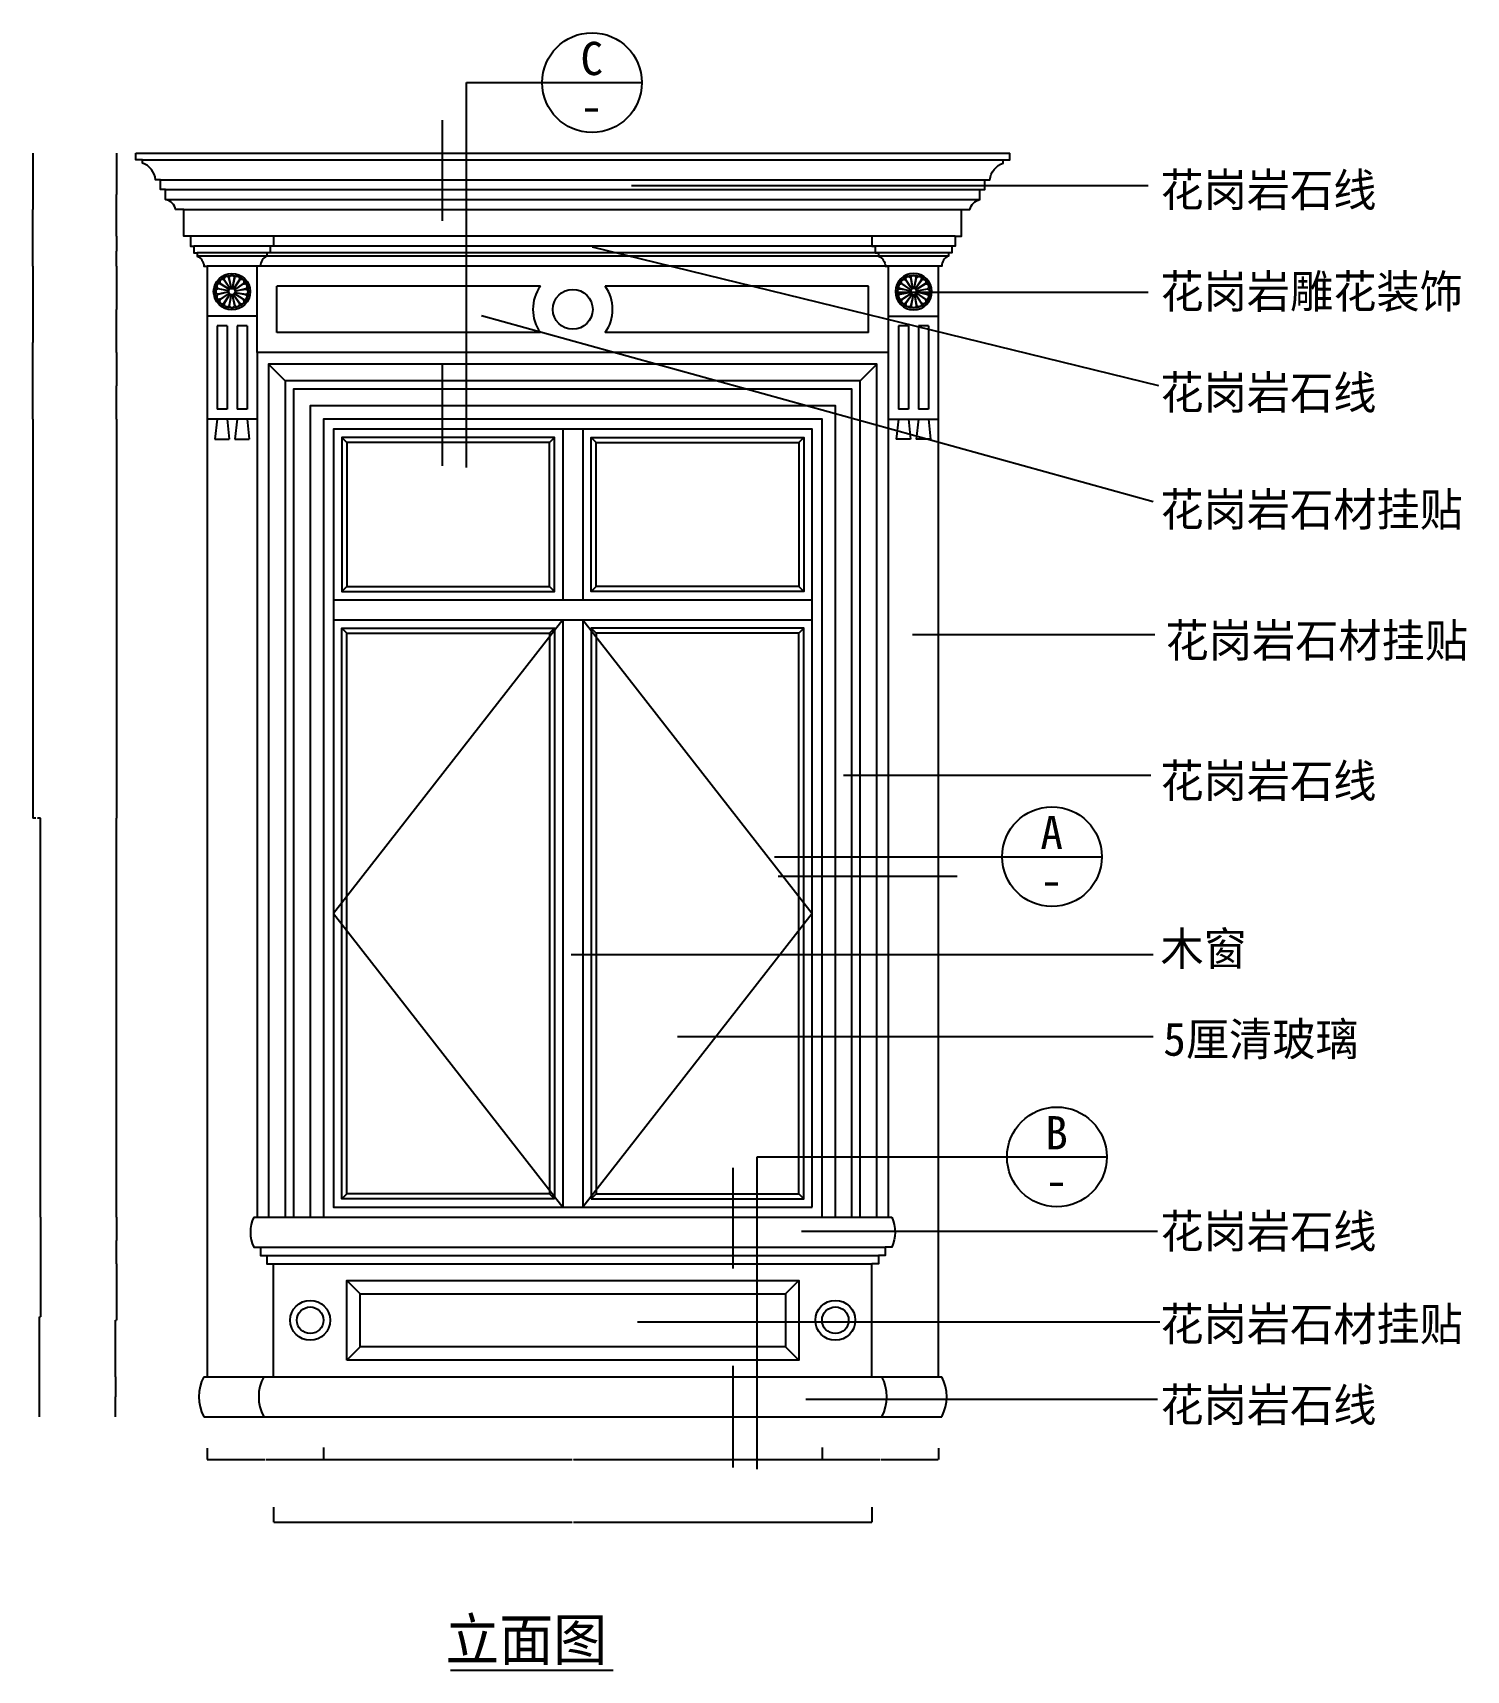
# Model space of a CAD drawing. Header units: metres. Extents: x 150 to 9015, y 196 to 11797.
# Drawn here: x 404 to 4717, y 6872 to 11797 of the extents above; entities that cross this region are included whole.
import ezdxf

# ---------------------------------------------------------------- set-up
doc = ezdxf.new("R2010")
doc.units = ezdxf.units.M
for name, color, linetype in [('3', 3, 'Continuous'), ('4', 4, 'Continuous'), ('6', 7, 'Continuous'), ('7', 7, 'Continuous'), ('BH', 3, 'Continuous'), ('DIM', 3, 'Continuous'), ('TEXT', 3, 'Continuous')]:
    doc.layers.add(name, color=color, linetype=linetype)
doc.dimstyles.get("Standard").update_dxf_attribs({"dimtxt": 2.5, "dimasz": 2.5, "dimexe": 1.25, "dimexo": 0.625, "dimtad": 1, "dimcen": 2.5, "dimazin": 3, "dimtfac": 1, "dimtmove": 0, "dimatfit": 3})

# ---------------------------------------------------------------- blocks, each defined once
blk = doc.blocks.new('HUA-1')
at = {"layer": '3'}
for p, q in [((29.39, 34.81), (25.6, 50.88)), ((29.39, 34.81), (26.11, 50.75)), ((31.02, 34.68), (33.93, 50.98)), ((31.02, 34.81), (34.35, 50.66)), ((25.32, 31.28), (9.02, 33.93)), ((25.19, 29.39), (9.12, 25.6)), ((25.19, 29.39), (9.25, 26.11)), ((25.32, 31.28), (9.34, 34.35)), ((26.17, 32.97), (12.12, 41.66)), ((25.79, 27.6), (12.32, 18.46)), ((25.79, 27.6), (12.39, 17.94)), ((26.17, 32.97), (12.57, 41.92)), ((27.6, 34.21), (17.94, 47.61)), ((27.03, 26.17), (18.08, 12.57)), ((27.03, 26.17), (18.34, 12.12)), ((27.6, 34.21), (18.46, 47.68)), ((28.72, 25.19), (25.65, 9.34)), ((28.72, 25.32), (26.07, 9.02)), ((30.61, 25.32), (33.89, 9.25)), ((30.61, 25.19), (34.4, 9.12)), ((32.38, 25.79), (41.54, 12.32)), ((32.4, 25.79), (42.06, 12.39)), ((32.72, 33.99), (41.92, 47.43)), ((33.83, 27.03), (47.88, 18.34)), ((33.83, 27.03), (47.43, 18.08)), ((34.11, 36.01), (41.66, 47.88)), ((34.21, 32.4), (47.61, 42.06)), ((34.32, 32.4), (47.68, 41.54)), ((34.68, 28.72), (50.98, 26.07)), ((34.81, 30.61), (50.88, 34.4)), ((34.81, 28.72), (50.66, 25.65)), ((44.27, 32.84), (50.75, 33.89))]:
    blk.add_line(p, q, dxfattribs=at)
for centre, radius, start, end in [((22.23, 48.97), 3.93, 56.83, 177.88), ((20.38, 47.47), 6.24, 33.14, 50.11), ((-259.72, 134.69), 297.9, 343.64, 343.91), ((30.08, 50.5), 3.93, 34.33, 155.38), ((27.8, 49.83), 6.24, 10.64, 27.61), ((-197.61, 237.59), 297.9, 321.14, 321.41), ((37.92, 48.91), 3.93, 11.83, 132.88), ((35.55, 49.16), 6.24, 348.14, 5.11), ((9.5, 30.08), 3.93, 124.33, 245.38), ((11.09, 37.92), 3.93, 101.83, 222.88), ((10.17, 27.8), 6.24, 100.64, 117.61), ((12.53, 20.38), 6.24, 123.14, 140.11), ((-74.69, -259.72), 297.9, 73.64, 73.91), ((-177.59, -197.61), 297.9, 51.14, 51.41), ((10.84, 35.55), 6.24, 78.14, 95.11), ((15.56, 44.55), 3.93, 79.33, 200.38), ((-248.89, -100.84), 297.9, 28.64, 28.91), ((14.42, 42.46), 6.24, 55.64, 72.61), ((-277.73, 15.85), 297.9, 6.14, 6.41), ((-100.84, 308.89), 297.9, 298.64, 298.91), ((44.55, 44.44), 3.93, 349.33, 110.38), ((42.46, 45.58), 6.24, 325.64, 342.61), ((15.85, 337.73), 297.9, 276.14, 276.41), ((48.97, 37.77), 3.93, 326.83, 87.88), ((48.91, 22.08), 3.93, 281.83, 42.88), ((237.59, 257.61), 297.9, 231.14, 231.41), ((134.69, 319.72), 297.9, 253.64, 253.91), ((47.47, 39.62), 6.24, 303.14, 320.11), ((49.83, 32.2), 6.24, 280.64, 297.61), ((50.5, 29.92), 3.93, 304.33, 65.38), ((11.03, 22.23), 3.93, 146.83, 267.88), ((44.15, -277.73), 297.9, 96.14, 96.41), ((15.45, 15.56), 3.93, 169.33, 290.38), ((17.54, 14.42), 6.24, 145.64, 162.61), ((160.84, -248.89), 297.9, 118.64, 118.91), ((24.45, 10.84), 6.24, 168.14, 185.11), ((22.08, 11.09), 3.93, 191.83, 312.88), ((257.61, -177.59), 297.9, 141.14, 141.41), ((32.2, 10.17), 6.24, 190.64, 207.61), ((29.92, 9.5), 3.93, 214.33, 335.38), ((319.72, -74.69), 297.9, 163.64, 163.91), ((39.62, 12.53), 6.24, 213.14, 230.11), ((37.77, 11.03), 3.93, 236.83, 357.88), ((337.73, 44.15), 297.9, 186.14, 186.41), ((45.58, 17.54), 6.24, 235.64, 252.61), ((44.44, 15.45), 3.93, 259.33, 20.38), ((308.89, 160.84), 297.9, 208.64, 208.91), ((49.16, 24.45), 6.24, 258.14, 275.11)]:
    blk.add_arc(centre, radius, start, end, dxfattribs=at)
at = {"layer": '4'}
for radius in [27.43, 4.8]:
    blk.add_circle((30, 30), radius, dxfattribs=at)
at = {"layer": '6'}
blk.add_circle((30, 30), 24.43, dxfattribs=at)
blk = doc.blocks.new('*D1')
for p, q in [((655.71, 10634.82), (655.71, 9434.82)), ((655.46, 9434.82), (655.21, 9434.82)), ((655.71, 8234.82), (655.71, 9434.82)), ((655.71, 9434.82), (655.71, 9434.82)), ((655.96, 9434.82), (656.21, 9434.82))]:
    blk.add_line(p, q)
at = {"layer": 'Defpoints'}
for p in [(655.71, 10634.82), (655.71, 9434.82), (655.71, 8234.82)]:
    blk.add_point(p, dxfattribs=at)
at = {"layer": 'DIM', "insert": (655.71, 9435.945), "char_height": 1, "attachment_point": 5}
blk.add_mtext('0', dxfattribs=at)
blk = doc.blocks.new('*D2')
for p, q in [((404.21, 10634.82), (404.21, 9434.82)), ((413.18, 9434.82), (403.96, 9434.82)), ((427.4, 9434.82), (418.18, 9434.82)), ((427.15, 8234.82), (427.15, 9434.82))]:
    blk.add_line(p, q)
at = {"layer": 'Defpoints'}
for p in [(404.21, 10634.82), (427.15, 9434.82), (427.15, 8234.82)]:
    blk.add_point(p, dxfattribs=at)
at = {"layer": 'DIM', "insert": (415.68, 9434.82), "char_height": 1, "attachment_point": 5}
blk.add_mtext('22,94', dxfattribs=at)
blk = doc.blocks.new('*D3')
for p, q in [((928.53, 7540.29), (928.53, 7505.75)), ((1278.53, 7542.58), (1278.53, 7505.75)), ((928.78, 7505.75), (1102.03, 7505.75)), ((1105.03, 7505.75), (1278.28, 7505.75))]:
    blk.add_line(p, q)
at = {"layer": 'Defpoints'}
for p in [(928.53, 7540.29), (1278.53, 7542.58), (928.53, 7505.75)]:
    blk.add_point(p, dxfattribs=at)
at = {"layer": 'DIM', "insert": (1103.53, 7505.75), "char_height": 1, "attachment_point": 5}
blk.add_mtext('350', dxfattribs=at)
blk = doc.blocks.new('*D4')
for p, q in [((1128.53, 7362.51), (1128.53, 7317.51)), ((2928.53, 7362.51), (2928.53, 7317.51)), ((1128.78, 7317.51), (2026.53, 7317.51)), ((2030.53, 7317.51), (2928.28, 7317.51))]:
    blk.add_line(p, q)
at = {"layer": 'Defpoints'}
for p in [(1128.53, 7362.51), (2928.53, 7362.51), (1128.53, 7317.51)]:
    blk.add_point(p, dxfattribs=at)
at = {"layer": 'DIM', "insert": (2028.53, 7317.51), "char_height": 1, "attachment_point": 5}
blk.add_mtext('1800', dxfattribs=at)
blk = doc.blocks.new('*D6')
for p, q in [((427.15, 8234.82), (427.15, 7934.82)), ((423.96, 7634.82), (423.96, 7934.82)), ((424.21, 7934.82), (426.9, 7934.82))]:
    blk.add_line(p, q)
at = {"layer": 'Defpoints'}
for p in [(427.15, 8234.82), (423.96, 7934.82), (423.96, 7634.82)]:
    blk.add_point(p, dxfattribs=at)
at = {"layer": 'DIM', "insert": (425.555, 7935.945), "char_height": 1, "attachment_point": 5}
blk.add_mtext('3,19', dxfattribs=at)
blk = doc.blocks.new('*D25')
for p, q in [((655.71, 8094.82), (655.71, 7924.82)), ((652.98, 7754.82), (652.98, 7924.82)), ((653.23, 7924.82), (655.46, 7924.82))]:
    blk.add_line(p, q)
at = {"layer": 'Defpoints'}
for p in [(655.71, 8094.82), (652.98, 7924.82), (652.98, 7754.82)]:
    blk.add_point(p, dxfattribs=at)
at = {"layer": 'DIM', "insert": (654.345, 7925.945), "char_height": 1, "attachment_point": 5}
blk.add_mtext('2,73', dxfattribs=at)
blk = doc.blocks.new('*D26')
for p, q in [((652.98, 7754.82), (652.98, 7694.82)), ((652.73, 7694.82), (652.48, 7694.82)), ((652.98, 7634.82), (652.98, 7694.82)), ((652.98, 7694.82), (652.98, 7694.82)), ((653.23, 7694.82), (653.48, 7694.82))]:
    blk.add_line(p, q)
at = {"layer": 'Defpoints'}
for p in [(652.98, 7754.82), (652.98, 7694.82), (652.98, 7634.82)]:
    blk.add_point(p, dxfattribs=at)
at = {"layer": 'DIM', "insert": (652.98, 7695.945), "char_height": 1, "attachment_point": 5}
blk.add_mtext('0', dxfattribs=at)
blk = doc.blocks.new('*D27')
for p, q in [((655.71, 8234.82), (655.71, 8164.82)), ((655.46, 8164.82), (655.21, 8164.82)), ((655.71, 8094.82), (655.71, 8164.82)), ((655.71, 8164.82), (655.71, 8164.82)), ((655.96, 8164.82), (656.21, 8164.82))]:
    blk.add_line(p, q)
at = {"layer": 'Defpoints'}
for p in [(655.71, 8234.82), (655.71, 8164.82), (655.71, 8094.82)]:
    blk.add_point(p, dxfattribs=at)
at = {"layer": 'DIM', "insert": (655.71, 8165.945), "char_height": 1, "attachment_point": 5}
blk.add_mtext('0', dxfattribs=at)
blk = doc.blocks.new('*D28')
for p, q in [((1278.53, 7542.58), (1278.53, 7505.75)), ((2778.53, 7542.58), (2778.53, 7505.75)), ((1278.78, 7505.75), (2026.53, 7505.75)), ((2030.53, 7505.75), (2778.28, 7505.75))]:
    blk.add_line(p, q)
at = {"layer": 'Defpoints'}
for p in [(1278.53, 7542.58), (2778.53, 7542.58), (1278.53, 7505.75)]:
    blk.add_point(p, dxfattribs=at)
at = {"layer": 'DIM', "insert": (2028.53, 7505.75), "char_height": 1, "attachment_point": 5}
blk.add_mtext('1500', dxfattribs=at)
blk = doc.blocks.new('*D29')
for p, q in [((2778.53, 7542.58), (2778.53, 7505.75)), ((3128.53, 7540.29), (3128.53, 7505.75)), ((2778.78, 7505.75), (2952.03, 7505.75)), ((2955.03, 7505.75), (3128.28, 7505.75))]:
    blk.add_line(p, q)
at = {"layer": 'Defpoints'}
for p in [(2778.53, 7542.58), (3128.53, 7540.29), (2778.53, 7505.75)]:
    blk.add_point(p, dxfattribs=at)
at = {"layer": 'DIM', "insert": (2953.53, 7505.75), "char_height": 1, "attachment_point": 5}
blk.add_mtext('350', dxfattribs=at)
blk = doc.blocks.new('*D30')
for p, q in [((404.21, 11434.82), (404.21, 11264.82)), ((403.96, 11264.82), (403.71, 11264.82)), ((404.21, 11094.82), (404.21, 11264.82)), ((404.21, 11264.82), (404.21, 11264.82)), ((404.46, 11264.82), (404.71, 11264.82))]:
    blk.add_line(p, q)
at = {"layer": 'Defpoints'}
for p in [(404.21, 11434.82), (404.21, 11264.82), (404.21, 11094.82)]:
    blk.add_point(p, dxfattribs=at)
at = {"layer": 'DIM', "insert": (404.21, 11265.945), "char_height": 1, "attachment_point": 5}
blk.add_mtext('0', dxfattribs=at)
blk = doc.blocks.new('*D31')
for p, q in [((404.21, 11094.82), (404.21, 10864.82)), ((403.96, 10864.82), (403.71, 10864.82)), ((404.21, 10634.82), (404.21, 10864.82)), ((404.21, 10864.82), (404.21, 10864.82)), ((404.46, 10864.82), (404.71, 10864.82))]:
    blk.add_line(p, q)
at = {"layer": 'Defpoints'}
for p in [(404.21, 11094.82), (404.21, 10864.82), (404.21, 10634.82)]:
    blk.add_point(p, dxfattribs=at)
at = {"layer": 'DIM', "insert": (404.21, 10865.945), "char_height": 1, "attachment_point": 5}
blk.add_mtext('0', dxfattribs=at)
blk = doc.blocks.new('*D32')
for p, q in [((655.71, 11184.82), (655.71, 11139.82)), ((655.46, 11139.82), (655.21, 11139.82)), ((655.71, 11094.82), (655.71, 11139.82)), ((655.71, 11139.82), (655.71, 11139.82)), ((655.96, 11139.82), (656.21, 11139.82))]:
    blk.add_line(p, q)
at = {"layer": 'Defpoints'}
for p in [(655.71, 11184.82), (655.71, 11139.82), (655.71, 11094.82)]:
    blk.add_point(p, dxfattribs=at)
at = {"layer": 'DIM', "insert": (655.71, 11140.945), "char_height": 1, "attachment_point": 5}
blk.add_mtext('0', dxfattribs=at)
blk = doc.blocks.new('*D33')
for p, q in [((655.71, 10834.82), (655.71, 10734.82)), ((655.46, 10734.82), (655.21, 10734.82)), ((655.71, 10634.82), (655.71, 10734.82)), ((655.71, 10734.82), (655.71, 10734.82)), ((655.96, 10734.82), (656.21, 10734.82))]:
    blk.add_line(p, q)
at = {"layer": 'Defpoints'}
for p in [(655.71, 10834.82), (655.71, 10734.82), (655.71, 10634.82)]:
    blk.add_point(p, dxfattribs=at)
at = {"layer": 'DIM', "insert": (655.71, 10735.945), "char_height": 1, "attachment_point": 5}
blk.add_mtext('0', dxfattribs=at)
blk = doc.blocks.new('*D34')
for p, q in [((655.71, 11094.82), (655.71, 10964.82)), ((655.46, 10964.82), (655.21, 10964.82)), ((655.71, 10834.82), (655.71, 10964.82)), ((655.71, 10964.82), (655.71, 10964.82)), ((655.96, 10964.82), (656.21, 10964.82))]:
    blk.add_line(p, q)
at = {"layer": 'Defpoints'}
for p in [(655.71, 11094.82), (655.71, 10964.82), (655.71, 10834.82)]:
    blk.add_point(p, dxfattribs=at)
at = {"layer": 'DIM', "insert": (655.71, 10965.945), "char_height": 1, "attachment_point": 5}
blk.add_mtext('0', dxfattribs=at)
blk = doc.blocks.new('*D35')
for p, q in [((655.71, 11434.82), (655.71, 11309.82)), ((655.46, 11309.82), (655.21, 11309.82)), ((655.71, 11184.82), (655.71, 11309.82)), ((655.71, 11309.82), (655.71, 11309.82)), ((655.96, 11309.82), (656.21, 11309.82))]:
    blk.add_line(p, q)
at = {"layer": 'Defpoints'}
for p in [(655.71, 11434.82), (655.71, 11309.82), (655.71, 11184.82)]:
    blk.add_point(p, dxfattribs=at)
at = {"layer": 'DIM', "insert": (655.71, 11310.945), "char_height": 1, "attachment_point": 5}
blk.add_mtext('0', dxfattribs=at)

msp = doc.modelspace()

# ---------------------------------------------------------------- hatches: boundary and pattern name
at = {"layer": 'BH'}
h = msp.add_hatch(dxfattribs=at)
h.set_pattern_fill('AR-RROOF', scale=500)
h.paths.add_polyline_path([(1958.53, 10131.13), (1958.53, 10564.82), (1348.53, 10564.82), (1348.53, 10131.13)])
h.paths.add_polyline_path([(1958.53, 9991.13), (1348.53, 9991.13), (1348.53, 8304.82), (1958.53, 8304.82)])
h.paths.add_polyline_path([(2708.53, 9991.13), (2098.53, 9991.13), (2098.53, 8304.82), (2708.53, 8304.82)])
h.paths.add_polyline_path([(2708.53, 10131.13), (2708.53, 10564.82), (2098.53, 10564.82), (2098.53, 10131.13)])

# ---------------------------------------------------------------- linework, layer by layer
at = {"layer": '3'}
for p, q in [((988.53, 10914.82), (958.53, 10914.82)), ((958.53, 10914.82), (958.53, 10664.82)), ((988.53, 10914.82), (988.53, 10664.82)), ((1048.53, 10914.82), (1018.53, 10914.82)), ((1018.53, 10914.82), (1018.53, 10664.82)), ((1048.53, 10914.82), (1048.53, 10664.82)), ((3038.53, 10914.82), (3008.53, 10914.82)), ((3008.53, 10914.82), (3008.53, 10664.82)), ((3038.53, 10914.82), (3038.53, 10664.82)), ((3098.53, 10914.82), (3068.53, 10914.82)), ((3068.53, 10914.82), (3068.53, 10664.82)), ((3098.53, 10914.82), (3098.53, 10664.82)), ((1163.53, 10749.82), (1113.53, 10799.82)), ((2893.53, 10749.82), (2943.53, 10799.82)), ((988.53, 10664.82), (958.53, 10664.82)), ((1048.53, 10664.82), (1018.53, 10664.82)), ((3038.53, 10664.82), (3008.53, 10664.82)), ((3098.53, 10664.82), (3068.53, 10664.82)), ((958.53, 10634.82), (951.99, 10574.01)), ((988.53, 10634.82), (995.07, 10574.01)), ((1018.53, 10634.82), (1011.99, 10574.01)), ((1048.53, 10634.82), (1055.07, 10574.01)), ((3008.53, 10634.82), (3001.99, 10574.01)), ((3038.53, 10634.82), (3045.07, 10574.01)), ((3068.53, 10634.82), (3061.99, 10574.01)), ((3098.53, 10634.82), (3105.07, 10574.01)), ((951.99, 10574.01), (995.07, 10574.01)), ((1011.99, 10574.01), (1055.07, 10574.01)), ((1348.53, 10564.82), (1333.53, 10579.82)), ((1958.53, 10564.82), (1973.53, 10579.82)), ((2098.53, 10564.82), (2083.53, 10579.82)), ((2708.53, 10564.82), (2723.53, 10579.82)), ((3045.07, 10574.01), (3001.99, 10574.01)), ((3105.07, 10574.01), (3061.99, 10574.01)), ((1348.53, 10131.13), (1333.53, 10116.13)), ((2708.53, 10131.13), (2723.53, 10116.13)), ((1998.53, 10031.13), (1308.53, 9147.98)), ((1348.53, 9991.13), (1333.53, 10006.13)), ((1958.53, 9991.13), (1973.53, 10006.13)), ((2058.53, 10031.13), (2748.53, 9147.98)), ((2098.53, 9991.13), (2083.53, 10006.13)), ((2708.53, 9991.13), (2723.53, 10006.13)), ((1308.53, 9147.98), (1998.53, 8264.82)), ((2748.53, 9147.98), (2058.53, 8264.82)), ((1348.53, 8304.82), (1333.53, 8289.82)), ((1958.53, 8304.82), (1973.53, 8289.82)), ((2098.53, 8304.82), (2083.53, 8289.82)), ((2708.53, 8304.82), (2723.53, 8289.82)), ((1388.53, 8004.82), (1348.53, 8044.82)), ((2668.53, 8004.82), (2708.53, 8044.82)), ((1388.53, 7844.82), (1348.53, 7804.82)), ((2668.53, 7844.82), (2708.53, 7804.82))]:
    msp.add_line(p, q, dxfattribs=at)
for points in [[(2893.53, 8234.82), (2893.53, 10749.82), (1163.53, 10749.82), (1163.53, 8234.82)], [(2818.53, 8234.82), (2818.53, 10674.82), (1238.53, 10674.82), (1238.53, 8234.82)], [(1958.53, 10131.13), (1958.53, 10564.82), (1348.53, 10564.82), (1348.53, 10131.13), (1958.53, 10131.13), (1973.53, 10116.13), (1973.53, 10579.82), (1333.53, 10579.82), (1333.53, 10116.13), (1973.53, 10116.13)], [(2098.53, 10131.13), (2098.53, 10564.82), (2708.53, 10564.82), (2708.53, 10131.13), (2098.53, 10131.13), (2083.53, 10116.13), (2083.53, 10579.82), (2723.53, 10579.82), (2723.53, 10116.13), (2083.53, 10116.13)]]:
    msp.add_lwpolyline(points, dxfattribs=at)
for points in [[(1973.53, 8289.82), (1333.53, 8289.82), (1333.53, 10006.13), (1973.53, 10006.13), (1973.53, 8289.82)], [(2083.53, 8289.82), (2723.53, 8289.82), (2723.53, 10006.13), (2083.53, 10006.13), (2083.53, 8289.82)], [(1958.53, 8304.82), (1348.53, 8304.82), (1348.53, 9991.13), (1958.53, 9991.13), (1958.53, 8304.82)], [(2098.53, 8304.82), (2708.53, 8304.82), (2708.53, 9991.13), (2098.53, 9991.13), (2098.53, 8304.82)]]:
    msp.add_lwpolyline(points, close=True, dxfattribs=at)
for centre, radius in [((1238.53, 7924.82), 60), ((2818.53, 7924.82), 60), ((1238.53, 7924.82), 40), ((2818.53, 7924.82), 40)]:
    msp.add_circle(centre, radius, dxfattribs=at)
at = {"layer": '4'}
for p, q in [((713.53, 11434.82), (3343.53, 11434.82)), ((858.53, 11264.82), (3198.53, 11264.82)), ((3178.53, 11184.82), (878.53, 11184.82)), ((928.53, 11094.82), (928.53, 7754.82)), ((3128.53, 11094.82), (928.53, 11094.82)), ((1078.53, 10834.82), (1078.53, 11094.82)), ((2978.53, 10834.82), (2978.53, 11094.82)), ((3128.53, 7754.82), (3128.53, 11094.82)), ((1078.53, 10944.82), (928.53, 10944.82)), ((2978.53, 10944.82), (3128.53, 10944.82)), ((1078.53, 10634.82), (928.53, 10634.82)), ((2978.53, 10634.82), (3128.53, 10634.82)), ((1068.53, 8234.82), (2988.53, 8234.82)), ((1088.53, 8144.82), (2968.53, 8144.82)), ((1128.53, 8094.82), (2928.53, 8094.82)), ((1128.53, 7754.82), (1128.53, 8094.82)), ((2928.53, 7754.82), (2928.53, 8094.82)), ((918.53, 7754.82), (3138.53, 7754.82)), ((918.53, 7634.82), (3138.53, 7634.82))]:
    msp.add_line(p, q, dxfattribs=at)
for points in [[(878.53, 11184.82), (858.53, 11184.82), (858.53, 11264.82), (833.53, 11264.82, 0.32), (803.53, 11294.82), (803.53, 11324.82), (788.53, 11324.82), (788.53, 11354.82), (773.53, 11354.82, 0.29), (733.53, 11404.82), (733.53, 11414.82), (713.53, 11414.82), (713.53, 11434.82)], [(3178.53, 11184.82), (3198.53, 11184.82), (3198.53, 11264.82), (3223.53, 11264.82, -0.32), (3253.53, 11294.82), (3253.53, 11324.82), (3268.53, 11324.82), (3268.53, 11354.82), (3283.53, 11354.82, -0.29), (3323.53, 11404.82), (3323.53, 11414.82), (3343.53, 11414.82), (3343.53, 11434.82)], [(878.53, 11184.82), (878.53, 11154.82), (888.53, 11154.82), (888.53, 11134.82), (898.53, 11134.82), (898.53, 11124.82, -0.29), (918.53, 11094.82), (928.53, 11094.82)], [(1128.53, 11184.82), (1128.53, 11154.82), (1118.53, 11154.82), (1118.53, 11134.82), (1108.53, 11134.82), (1108.53, 11124.82, 0.29), (1088.53, 11094.82), (1078.53, 11094.82)], [(2928.53, 11184.82), (2928.53, 11154.82), (2938.53, 11154.82), (2938.53, 11134.82), (2948.53, 11134.82), (2948.53, 11124.82, -0.29), (2968.53, 11094.82), (2978.53, 11094.82)], [(3178.53, 11184.82), (3178.53, 11154.82), (3168.53, 11154.82), (3168.53, 11134.82), (3158.53, 11134.82), (3158.53, 11124.82, 0.29), (3138.53, 11094.82), (3128.53, 11094.82)], [(1068.53, 8234.82, 0.22), (1068.53, 8144.82), (1088.53, 8144.82), (1088.53, 8119.82), (1108.53, 8119.82), (1108.53, 8094.82), (1128.53, 8094.82)], [(2988.53, 8234.82, -0.22), (2988.53, 8144.82), (2968.53, 8144.82), (2968.53, 8119.82), (2948.53, 8119.82), (2948.53, 8094.82), (2928.53, 8094.82)]]:
    msp.add_lwpolyline(points, format="xyb", dxfattribs=at)
for points in [[(2978.53, 8234.82), (2978.53, 10834.82), (1078.53, 10834.82), (1078.53, 8234.82)], [(2778.53, 8234.82), (2778.53, 10634.82), (1278.53, 10634.82), (1278.53, 8234.82)]]:
    msp.add_lwpolyline(points, dxfattribs=at)
msp.add_lwpolyline([(1348.53, 7804.82), (1348.53, 8044.82), (2708.53, 8044.82), (2708.53, 7804.82)], close=True, dxfattribs=at)
for centre, start, end in [((1031.03, 7694.82), 151.93, 208.07), ((1211.03, 7694.82), 151.93, 208.07), ((2846.03, 7694.82), 331.93, 28.07), ((3026.03, 7694.82), 331.93, 28.07)]:
    msp.add_arc(centre, 127.5, start, end, dxfattribs=at)
at = {"layer": '7'}
for p, q in [((733.53, 11414.82), (3323.53, 11414.82)), ((788.53, 11354.82), (3268.53, 11354.82)), ((803.53, 11324.82), (3253.53, 11324.82)), ((803.53, 11294.82), (3253.53, 11294.82)), ((3168.53, 11154.82), (888.53, 11154.82)), ((3158.53, 11134.82), (898.53, 11134.82)), ((3158.53, 11124.82), (898.53, 11124.82)), ((1931.06, 11034.82), (1138.53, 11034.82)), ((1138.53, 10894.82), (1138.53, 11034.82)), ((2918.53, 11034.82), (2125.99, 11034.82)), ((2918.53, 10894.82), (2918.53, 11034.82)), ((1931.06, 10894.82), (1138.53, 10894.82)), ((2918.53, 10894.82), (2125.99, 10894.82)), ((1998.53, 10604.82), (1998.53, 10091.13)), ((2058.53, 10604.82), (2058.53, 10091.13)), ((1308.53, 10091.13), (2748.53, 10091.13)), ((1308.53, 10031.13), (2748.53, 10031.13)), ((1998.53, 10031.13), (1998.53, 8264.82)), ((2058.53, 10031.13), (2058.53, 8264.82)), ((1108.53, 8119.82), (2948.53, 8119.82))]:
    msp.add_line(p, q, dxfattribs=at)
for points in [[(2943.53, 8234.82), (2943.53, 10799.82), (1113.53, 10799.82), (1113.53, 8234.82)], [(2868.53, 8234.82), (2868.53, 10724.82), (1188.53, 10724.82), (1188.53, 8234.82)]]:
    msp.add_lwpolyline(points, dxfattribs=at)
for points in [[(2748.53, 8264.82), (2748.53, 10604.82), (1308.53, 10604.82), (1308.53, 8264.82), (2748.53, 8264.82)], [(1388.53, 7844.82), (1388.53, 8004.82), (2668.53, 8004.82), (2668.53, 7844.82)]]:
    msp.add_lwpolyline(points, close=True, dxfattribs=at)
msp.add_circle((2028.53, 10964.82), 60, dxfattribs=at)
for start, end in [(144.31, 215.69), (324.31, 35.69)]:
    msp.add_arc((2028.53, 10964.82), 120, start, end, dxfattribs=at)
at = {"layer": 'DIM'}
for p, q in [((1708.41, 11646.66), (1936.42, 11646.66)), ((1708.41, 10489.47), (1708.41, 11646.66)), ((1636.23, 11231.04), (1636.23, 11534.27)), ((1636.23, 10494.16), (1636.23, 10800.08)), ((2635.86, 9319.02), (3320.27, 9319.02)), ((2646.18, 9260.37), (3185.34, 9260.37)), ((2511.09, 8080.51), (2511.09, 8383.75)), ((2583.27, 8416.07), (3335.04, 8416.07)), ((2583.27, 7477.25), (2583.27, 8416.07)), ((2511.09, 7481.93), (2511.09, 7787.85))]:
    msp.add_line(p, q, dxfattribs=at)
for points in [[(1936.42, 11646.66), (2236.42, 11646.66)], [(3320.27, 9319.02), (3620.27, 9319.02)], [(3335.04, 8416.07), (3635.04, 8416.07)]]:
    msp.add_lwpolyline(points, dxfattribs=at)
for centre in [(2086.42, 11646.66), (3470.27, 9319.02), (3485.04, 8416.07)]:
    msp.add_circle(centre, 150, dxfattribs=at)
at = {"layer": 'TEXT'}
msp.add_line((1660.22, 6872.47), (2150.01, 6872.47), dxfattribs=at)

# ---------------------------------------------------------------- block references
at = {"layer": '3', "yscale": 2, "zscale": 2}
for p, xscale in [((942.94, 10958.3), 2), ((3114.12, 10958.3), -2)]:
    msp.add_blockref('HUA-1', p, dxfattribs=dict(at, xscale=xscale))

# ---------------------------------------------------------------- texts
at = {"layer": 'DIM'}
for s, p in [('C', (2051.71, 11669.33)), ('-', (2051.18, 11526)), ('A', (3435.29, 9341.68)), ('-', (3435.03, 9198.36)), ('B', (3450.06, 8438.73)), ('-', (3449.8, 8295.41))]:
    msp.add_text(s, height=100, dxfattribs=at).set_placement(p)
at = {"layer": 'TEXT'}
for s, height, p in [('花岗岩石线', 100, (3796.61, 11274.02)), ('花岗岩雕花装饰', 100, (3796.61, 10968.52)), ('花岗岩石线', 100, (3796.61, 10664.57)), ('花岗岩石材挂贴', 100, (3796.61, 10313.19)), ('花岗岩石材挂贴', 100, (3811.97, 9919.16)), ('花岗岩石线', 100, (3796.61, 9497)), ('木窗', 100, (3796.61, 8992.33)), ('5厘清玻璃', 100, (3805.1, 8720.33)), ('花岗岩石线', 100, (3796.61, 8142.44)), ('花岗岩石材挂贴', 100, (3796.61, 7863.64)), ('花岗岩石线', 100, (3796.61, 7620.29)), ('立面图', 125, (1644.89, 6902.36))]:
    msp.add_text(s, height=height, dxfattribs=at).set_placement(p)

# ---------------------------------------------------------------- dimensions: what is measured, and where the dimension line sits
at = {"layer": 'DIM'}
for base, p1, p2, picture, middle in [((404.21, 11264.82), (404.21, 11094.82), (404.21, 11434.82), '*D30', (404.21, 11265.945)), ((655.71, 11309.82), (655.71, 11184.82), (655.71, 11434.82), '*D35', (655.71, 11310.945)), ((655.71, 11139.82), (655.71, 11094.82), (655.71, 11184.82), '*D32', (655.71, 11140.945)), ((404.21, 10864.82), (404.21, 10634.82), (404.21, 11094.82), '*D31', (404.21, 10865.945)), ((655.71, 10964.82), (655.71, 10834.82), (655.71, 11094.82), '*D34', (655.71, 10965.945)), ((655.71, 10734.82), (655.71, 10634.82), (655.71, 10834.82), '*D33', (655.71, 10735.945)), ((427.15, 9434.82), (427.15, 8234.82), (404.21, 10634.82), '*D2', (415.68, 9434.82)), ((655.71, 9434.82), (655.71, 8234.82), (655.71, 10634.82), '*D1', (655.71, 9435.945)), ((423.96, 7934.82), (423.96, 7634.82), (427.15, 8234.82), '*D6', (425.555, 7935.945)), ((655.71, 8164.82), (655.71, 8094.82), (655.71, 8234.82), '*D27', (655.71, 8165.945)), ((652.98, 7924.82), (652.98, 7754.82), (655.71, 8094.82), '*D25', (654.345, 7925.945)), ((652.98, 7694.82), (652.98, 7634.82), (652.98, 7754.82), '*D26', (652.98, 7695.945)), ((928.53, 7505.75), (928.53, 7540.29), (1278.53, 7542.58), '*D3', (1103.53, 7505.75)), ((1278.53, 7505.75), (1278.53, 7542.58), (2778.53, 7542.58), '*D28', (2028.53, 7505.75)), ((2778.53, 7505.75), (2778.53, 7542.58), (3128.53, 7540.29), '*D29', (2953.53, 7505.75)), ((1128.53, 7317.51), (1128.53, 7362.51), (2928.53, 7362.51), '*D4', (2028.53, 7317.51))]:
    dim = msp.add_linear_dim(base=base, p1=p1, p2=p2, dimstyle='Standard', dxfattribs=at)
    dim.commit()
    dim.dimension.update_dxf_attribs({"geometry": picture, "text_midpoint": middle})

# ---------------------------------------------------------------- leaders
for points in [[(2204.83, 11337), (3759.71, 11337)], [(2087.35, 11152.93), (3790.47, 10735.45)], [(3005.7, 11016.09), (3759.71, 11016.09)], [(1754.14, 10946.83), (3774.6, 10386.66)], [(3050.73, 9986.86), (3780.01, 9986.86)], [(2842.92, 9564.01), (3768.14, 9564.01)], [(2023.25, 9024.95), (3774.81, 9024.95)], [(2343.12, 8778.71), (3774.81, 8778.71)], [(2716.31, 8193.07), (3788.13, 8193.07)], [(2223.17, 7920.21), (3794.8, 7920.21)], [(2729.63, 7687.28), (3788.13, 7687.28)]]:
    msp.add_leader(points, dimstyle='Standard', dxfattribs=at)

doc.saveas('drawing.dxf')
